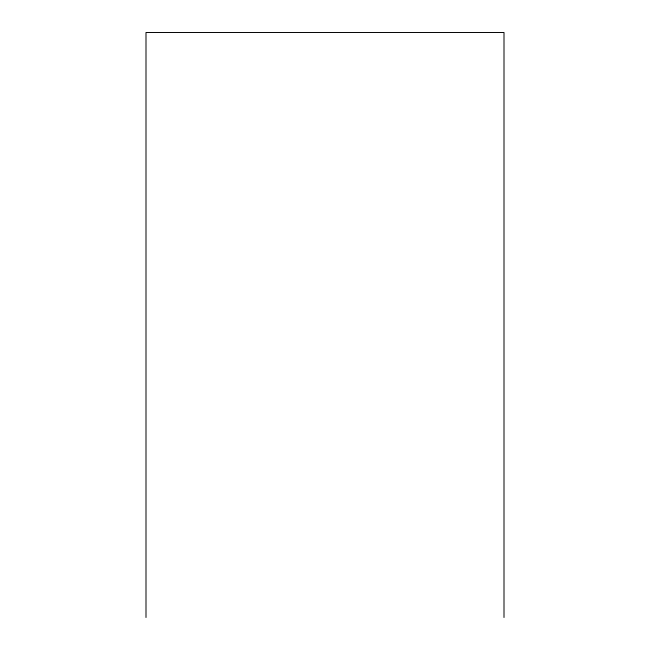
<?xml version="1.0" encoding="UTF-8"?>
<svg xmlns="http://www.w3.org/2000/svg" width="650" height="650" viewBox="0 0 650 650"><rect width="100%" height="100%" fill="white"/><g stroke="black" fill="none" stroke-linecap="round" stroke-linejoin="round"><path stroke-width="0.97" d="M504.002 617.5L504.002 32.5L145.998 32.5L145.998 617.5"/></g></svg>
